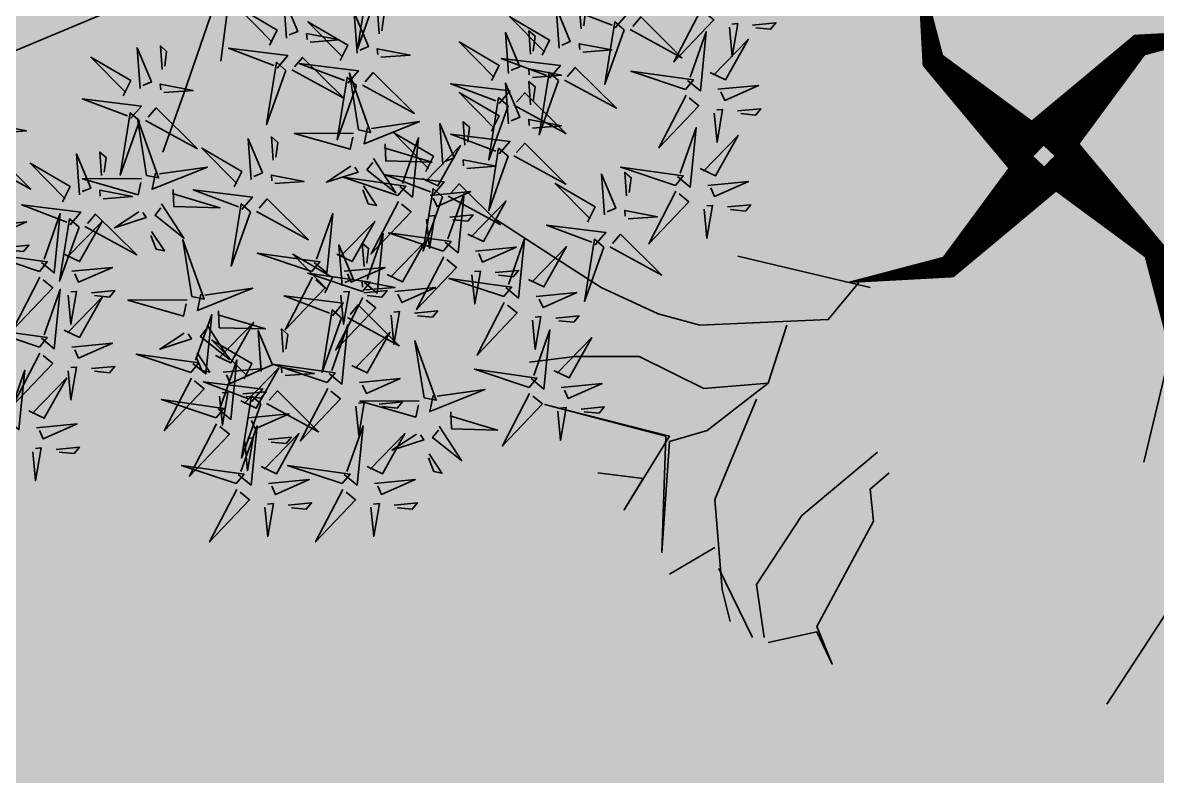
# Model space of a CAD drawing. Header units: millimetres. Extents: x -10000 to 124200, y -12045 to 23620.
# Drawn here: x 111536 to 112062, y 6948 to 7297 of the extents above; entities that cross this region are included whole.
import ezdxf

# ---------------------------------------------------------------- set-up
doc = ezdxf.new("R2010")
doc.units = ezdxf.units.MM
doc.header["$LTSCALE"] = 150
doc.layers.add('ad-Landscape', color=7, linetype='Continuous', lineweight=35, true_color=0x007f00)
doc.layers.add('ad-Landscape 2', color=7, linetype='Continuous', lineweight=35, true_color=0x264c00)
doc.layers.add('ad-Verandah', color=7, linetype='Continuous', true_color=0xa57c52)

# ---------------------------------------------------------------- blocks, each defined once
blk = doc.blocks.new('bamboo')
at = {"layer": 'ad-Landscape'}
for points in [[(352.8, -669.4), (311.6, -690.1), (248.5, -582.4), (344.3, -676.7)], [(489.3, -669.4), (448.2, -690.1), (385.1, -582.4), (480.9, -676.7)], [(527.1, -597.7), (464.1, -593), (478.7, -609.9), (518.7, -605)], [(590.2, -602.4), (584.1, -681.2), (567.1, -592.8), (582.9, -593.9)], [(420.7, -714.1), (567.3, -661.7), (398.9, -688.7), (420.7, -714.1)], [(557.2, -714.1), (703.8, -661.7), (535.4, -688.7), (557.2, -714.1)], [(346.4, -826.2), (312.4, -855.4), (293, -695.5), (339.1, -817.8)], [(284.5, -805.8), (243.4, -826.4), (180.3, -718.7), (276.1, -813.1)], [(333.5, -715.5), (223.2, -707.2), (315.3, -745.8), (325, -722.8)], [(470, -715.5), (359.7, -707.2), (451.8, -745.8), (461.5, -722.8)], [(419.5, -729.9), (495.9, -870.2), (385.6, -759), (411, -737.1)], [(556, -729.9), (632.4, -870.2), (522.1, -759), (547.5, -737.1)], [(281.4, -774.9), (218.4, -770.2), (232.9, -787.1), (272.9, -782.2)], [(344.4, -779.7), (338.4, -858.4), (321.4, -770), (337.1, -771.2)], [(417.9, -774.9), (354.9, -770.2), (369.5, -787.1), (409.4, -782.2)], [(480.9, -779.7), (474.9, -858.4), (457.9, -770), (473.7, -771.2)], [(352.4, -850.5), (499, -798.1), (330.6, -825.1), (352.4, -850.5)], [(265.2, -851.8), (154.9, -843.6), (247, -882.2), (256.7, -859.1)], [(209.8, -1003.5), (175.9, -1032.7), (156.4, -872.8), (202.6, -995)], [(351.2, -866.2), (427.7, -1006.6), (317.3, -895.4), (342.8, -873.5)], [(213.1, -911.3), (150.1, -906.6), (164.7, -923.5), (204.7, -918.6)], [(276.1, -916), (270.1, -994.8), (253.1, -906.4), (268.9, -907.6)], [(215.9, -1027.7), (362.5, -975.4), (194.1, -1002.3), (215.9, -1027.7)], [(715.7, -974.6), (605.5, -966.3), (697.6, -1004.9), (707.3, -981.8)], [(636.2, -1166.1), (586.8, -1018.5), (610.3, -1187.4), (636.2, -1166.1)], [(663.7, -1034), (600.7, -1029.3), (615.2, -1046.2), (655.2, -1041.3)], [(214.7, -1043.5), (291.1, -1183.9), (180.8, -1072.6), (206.2, -1050.8)], [(376.8, -1193.4), (327.4, -1045.8), (350.9, -1214.7), (376.8, -1193.4)], [(392.5, -1194.9), (534.4, -1121.4), (420.9, -1229.4), (399.6, -1203.5)], [(160.4, -1235.8), (302.3, -1162.3), (188.8, -1270.3), (167.5, -1244.4)], [(611.8, -1171.7), (640.3, -1206.2), (480.1, -1222.4), (603.2, -1178.8)], [(352.4, -1199), (380.9, -1233.5), (220.7, -1249.7), (343.8, -1206.1)], [(590.1, -1233.1), (609.9, -1274.7), (501, -1335.5), (597.2, -1241.7)], [(635.8, -1253.4), (625.3, -1363.4), (665.7, -1272.1), (642.9, -1262)], [(330.7, -1260.4), (350.5, -1301.9), (241.6, -1362.8), (337.8, -1269)], [(376.4, -1280.6), (365.9, -1390.7), (406.3, -1299.4), (383.5, -1289.3)], [(440.8, -1271), (519.4, -1278.6), (430.7, -1293.8), (432.2, -1278.1)], [(208.7, -1311.9), (287.3, -1319.5), (198.6, -1334.7), (200.1, -1319)], [(694.2, -1306.6), (688.2, -1369.5), (705.4, -1355.3), (701.3, -1315.3)], [(434.8, -1333.9), (428.8, -1396.8), (446, -1382.6), (441.9, -1342.5)], [(202.7, -1374.8), (196.7, -1437.7), (213.9, -1423.5), (209.8, -1383.4)]]:
    blk.add_lwpolyline(points, dxfattribs=at)
at = {"layer": 'ad-Landscape 2'}
for p, q in [((43.5, 73), (278.2, 631.2)), ((390, 162.3), (546.4, 218.1)), ((32.3, 39.5), (390, 162.3)), ((43.5, 28.4), (300.5, 61.9))]:
    blk.add_line(p, q, dxfattribs=at)
for points in [[(569.7, 715.5), (646.1, 575.2), (535.8, 686.4), (561.2, 708.3)], [(494.6, 665.7), (488.6, 587), (471.6, 675.4), (487.3, 674.2)], [(745, 696.6), (734.5, 586.5), (774.9, 677.8), (752.1, 687.9)], [(868.3, 552), (818.9, 699.6), (842.4, 530.7), (868.3, 552)], [(1073.1, 552), (1023.7, 699.6), (1047.2, 530.7), (1073.1, 552)], [(803.4, 643.3), (797.4, 580.4), (814.6, 594.6), (810.5, 634.7)], [(884, 550.5), (1025.9, 624), (912.4, 516), (891.1, 541.8)], [(1088.8, 550.5), (1230.7, 624), (1117.2, 516), (1095.9, 541.8)], [(1267.2, 641.9), (1295.6, 607.4), (1135.4, 591.1), (1258.6, 634.8)], [(742.3, 469.2), (708.4, 440), (688.9, 599.9), (735, 477.6)], [(680.5, 489.6), (639.3, 469), (576.2, 576.7), (672, 482.3)], [(1245.4, 580.5), (1265.3, 538.9), (1156.3, 478), (1252.6, 571.9)], [(1291.1, 560.2), (1280.6, 450.1), (1321.1, 541.4), (1298.2, 551.6)], [(1355.5, 569.8), (1434.1, 562.2), (1345.4, 547), (1346.9, 562.7)], [(843.9, 546.4), (872.4, 511.9), (712.1, 495.7), (835.3, 539.3)], [(1048.7, 546.4), (1077.2, 511.9), (916.9, 495.7), (1040.1, 539.3)], [(748.4, 444.9), (894.9, 497.3), (726.5, 470.3), (748.4, 444.9)], [(1349.5, 506.9), (1343.5, 444), (1360.7, 458.2), (1356.6, 498.3)], [(822.2, 485), (842, 443.4), (733.1, 382.6), (829.3, 476.4)], [(867.9, 464.7), (857.4, 354.7), (897.8, 446), (875, 456.1)], [(932.3, 474.4), (1010.9, 466.8), (922.2, 451.6), (923.7, 467.3)], [(1027, 485), (1046.8, 443.4), (937.9, 382.6), (1034.1, 476.4)], [(1072.7, 464.7), (1062.1, 354.7), (1102.6, 446), (1079.8, 456.1)], [(1137.1, 474.4), (1215.7, 466.8), (1126.9, 451.6), (1128.4, 467.3)], [(455.6, 305.5), (421.7, 276.4), (402.2, 436.3), (448.3, 314)], [(661.1, 443.6), (550.9, 451.8), (643, 413.2), (652.6, 436.3)], [(617.5, 275.9), (618.2, 435.7), (661.3, 285.1), (628.5, 278.2)], [(747.2, 429.2), (823.6, 288.8), (713.3, 400), (738.7, 421.9)], [(393.8, 326), (352.6, 305.3), (289.5, 413), (385.3, 318.7)], [(926.3, 411.5), (920.3, 348.6), (937.5, 362.8), (933.4, 402.9)], [(1131.1, 411.5), (1125, 348.6), (1142.3, 362.8), (1138.2, 402.9)], [(609.1, 384.1), (546.1, 388.8), (560.6, 371.9), (600.6, 376.8)], [(672.1, 379.4), (666.1, 300.6), (649, 389), (664.8, 387.8)], [(707.3, 283.4), (750.5, 349.5), (722.8, 263.8), (709.6, 272.4)], [(461.7, 281.3), (608.2, 333.7), (439.8, 306.7), (461.7, 281.3)], [(945.2, 153.2), (945.8, 313), (988.9, 162.4), (956.1, 155.5)], [(374.4, 279.9), (264.1, 288.2), (356.3, 249.6), (365.9, 272.6)], [(608.9, 262.7), (455.2, 287.4), (615.8, 229.9), (608.9, 262.7)], [(1141.3, 142.9), (1092, 290.5), (1115.5, 121.6), (1141.3, 142.9)], [(460.4, 265.6), (536.9, 125.2), (426.5, 236.4), (452, 258.3)], [(602.5, 238.5), (646.3, 247.7), (586.3, 98.2), (604.8, 227.6)], [(760.2, 248.9), (813.2, 214.4), (808.6, 236.2), (771.2, 251.2)], [(322.4, 220.5), (259.3, 225.2), (273.9, 208.3), (313.9, 213.2)], [(385.4, 215.7), (379.4, 137), (362.3, 225.4), (378.1, 224.2)], [(686, 221.8), (778.6, 161.5), (716.5, 239.7), (696.9, 224.1)], [(1035, 160.6), (1078.2, 226.8), (1050.5, 141.1), (1037.3, 149.7)], [(1157.1, 141.4), (1299, 214.9), (1185.5, 106.9), (1164.2, 132.8)], [(1264.2, 74.7), (1214.8, 222.3), (1238.4, 53.4), (1264.2, 74.7)], [(646.8, 190.8), (692.9, 189.1), (696.3, 64.3), (657.8, 193.1)], [(936.5, 139.9), (782.9, 164.7), (943.4, 107.2), (936.5, 139.9)], [(1441.7, 20.2), (1392.3, 167.8), (1415.9, -1.1), (1441.7, 20.2)], [(701.3, 5.5), (667.4, -23.6), (647.9, 136.3), (694, 14)], [(930.2, 115.8), (973.9, 125), (914, -24.5), (932.5, 104.9)], [(1117, 137.3), (1145.4, 102.8), (985.2, 86.6), (1108.4, 130.2)], [(1087.9, 126.1), (1140.9, 91.6), (1136.3, 113.5), (1098.9, 128.4)], [(1279.9, 73.2), (1421.8, 146.8), (1308.4, 38.7), (1287, 64.6)], [(639.5, 26), (598.3, 5.3), (535.3, 113), (631, 18.7)], [(1013.6, 99.1), (1106.3, 38.8), (1044.2, 116.9), (1024.6, 101.4)], [(1220.1, -21.7), (1186.2, -50.9), (1166.7, 109), (1212.8, -13.3)], [(1457.4, 18.7), (1599.3, 92.2), (1485.9, -15.8), (1464.5, 10)], [(974.5, 68.1), (1020.5, 66.3), (1023.9, -58.4), (985.4, 70.4)], [(1095.3, 76), (1115.1, 34.4), (1006.1, -26.5), (1102.4, 67.3)], [(1158.3, -1.3), (1117.1, -21.9), (1054.1, 85.8), (1149.8, -8.5)], [(1239.9, 69.2), (1268.3, 34.7), (1108.1, 18.4), (1231.3, 62.1)], [(1205.3, 65.3), (1283.9, 57.7), (1195.2, 42.5), (1196.7, 58.2)], [(319, -89.9), (285.1, -119.1), (265.6, 40.8), (311.8, -81.4)], [(707.4, -18.7), (854, 33.7), (685.6, 6.7), (707.4, -18.7)], [(1140.9, 55.7), (1130.4, -54.4), (1170.9, 36.9), (1148, 47)], [(257.2, -69.4), (216.1, -90.1), (153, 17.6), (248.8, -76.7)], [(1218.1, 7.8), (1238, -33.8), (1129, -94.7), (1225.2, -0.8)], [(1199.3, 2.4), (1193.3, -60.5), (1210.5, -46.3), (1206.4, -6.2)], [(1226.2, -46), (1372.8, 6.4), (1204.4, -20.6), (1226.2, -46)], [(1417.4, 14.6), (1445.8, -19.9), (1285.6, -36.1), (1408.7, 7.5)], [(620.2, -20.1), (509.9, -11.8), (602, -50.4), (611.7, -27.3)], [(1263.8, -12.5), (1253.3, -122.6), (1293.7, -31.3), (1270.9, -21.1)], [(1328.2, -2.9), (1406.8, -10.5), (1318.1, -25.7), (1319.6, -10)], [(706.2, -34.4), (782.6, -174.8), (672.3, -63.6), (697.7, -41.7)], [(868.3, -184.3), (818.9, -36.7), (842.4, -205.6), (868.3, -184.3)], [(1139, -47.3), (1028.7, -39.1), (1120.8, -77.6), (1130.5, -54.6)], [(1395.6, -46.8), (1415.5, -88.4), (1306.5, -149.2), (1402.7, -55.4)], [(1505.7, -57.4), (1584.3, -65), (1495.6, -80.2), (1497.1, -64.5)], [(325.1, -114.1), (471.7, -61.8), (303.3, -88.7), (325.1, -114.1)], [(568.1, -79.5), (505.1, -74.8), (519.6, -91.7), (559.6, -86.8)], [(631.1, -84.2), (625.1, -163), (608.1, -74.6), (623.8, -75.8)], [(1168.6, -225.3), (1119.3, -77.6), (1142.8, -246.6), (1168.6, -225.3)], [(1225, -61.7), (1301.4, -202.1), (1191.1, -90.8), (1216.5, -69)], [(1322.2, -65.8), (1316.2, -128.7), (1333.4, -114.5), (1329.3, -74.4)], [(1441.3, -67.1), (1430.8, -177.1), (1471.2, -85.8), (1448.4, -75.7)], [(237.9, -115.5), (127.6, -107.2), (219.7, -145.8), (229.4, -122.8)], [(884, -185.9), (1025.9, -112.3), (912.4, -220.4), (891.1, -194.5)], [(988, -239.9), (954.1, -269), (934.6, -109.2), (980.8, -231.4)], [(1086.9, -106.8), (1023.9, -102.1), (1038.4, -119), (1078.4, -114.1)], [(1149.9, -111.5), (1143.9, -190.3), (1126.9, -101.9), (1142.6, -103)], [(1441.7, -266.2), (1392.3, -118.6), (1415.9, -287.5), (1441.7, -266.2)], [(1499.7, -120.3), (1493.7, -183.2), (1510.9, -169), (1506.8, -128.9)], [(323.9, -129.9), (400.4, -270.3), (290, -159), (315.4, -137.2)], [(360, -280.8), (326.1, -310), (306.6, -150.1), (352.7, -272.3)], [(494.6, -296.8), (495.3, -137), (538.4, -287.6), (505.6, -294.5)], [(926.2, -219.4), (885, -240.1), (822, -132.4), (917.7, -226.7)], [(1184.4, -226.8), (1326.3, -153.2), (1212.8, -261.3), (1191.5, -235.4)], [(298.2, -260.3), (257, -281), (193.9, -173.3), (289.7, -267.6)], [(248.8, -179.7), (242.8, -258.4), (225.8, -170), (241.6, -171.2)], [(922.9, -320.7), (873.5, -173.1), (897.1, -342), (922.9, -320.7)], [(843.9, -189.9), (872.4, -224.4), (712.1, -240.6), (835.3, -197)], [(994.1, -264.1), (1140.7, -211.8), (972.3, -238.7), (994.1, -264.1)], [(1457.4, -267.7), (1599.3, -194.1), (1485.9, -302.2), (1464.5, -276.3)], [(584.4, -289.3), (627.6, -223.2), (600, -308.9), (586.7, -300.3)], [(1144.3, -230.8), (1172.7, -265.3), (1012.5, -281.6), (1135.7, -237.9)], [(366.1, -305), (512.7, -252.7), (344.3, -279.6), (366.1, -305)], [(663.5, -416.2), (614.1, -268.5), (637.6, -437.5), (663.5, -416.2)], [(822.2, -251.3), (842, -292.9), (733.1, -353.8), (829.3, -259.9)], [(906.9, -265.5), (796.6, -257.2), (888.7, -295.8), (898.4, -272.8)], [(867.9, -271.6), (857.4, -381.7), (897.8, -290.4), (875, -280.2)], [(932.3, -262), (1010.9, -269.6), (922.2, -284.8), (923.7, -269.1)], [(938.6, -322.2), (1080.5, -248.7), (967.1, -356.7), (945.7, -330.8)], [(1417.4, -271.7), (1445.8, -306.2), (1285.6, -322.5), (1408.7, -278.8)], [(278.8, -306.4), (168.6, -298.1), (260.7, -336.7), (270.4, -313.7)], [(486, -310), (332.3, -285.3), (492.9, -342.8), (486, -310)], [(992.9, -279.9), (1069.3, -420.3), (959, -309), (984.4, -287.2)], [(1122.6, -292.2), (1142.4, -333.8), (1033.4, -394.7), (1129.7, -300.8)], [(1232.6, -302.9), (1311.2, -310.5), (1222.5, -325.7), (1224, -310)], [(120.3, -359.6), (266.9, -307.2), (98.5, -334.2), (120.3, -359.6)], [(364.9, -320.8), (441.3, -461.2), (331, -349.9), (356.4, -328.1)], [(479.7, -334.2), (523.4, -325), (463.5, -474.5), (482, -345.1)], [(563.1, -350.9), (655.8, -411.2), (593.6, -333), (574, -348.6)], [(637.4, -323.8), (690.3, -358.3), (685.7, -336.5), (648.3, -321.5)], [(898.6, -326.3), (927, -360.8), (766.8, -377), (889.9, -333.4)], [(854.8, -325), (791.8, -320.2), (806.4, -337.2), (846.3, -332.2)], [(917.8, -329.7), (911.8, -408.4), (894.8, -320), (910.5, -321.2)], [(926.3, -324.9), (920.3, -387.8), (937.5, -373.5), (933.4, -333.5)], [(1168.2, -312.5), (1157.7, -422.6), (1198.2, -331.3), (1175.3, -321.1)], [(1218.2, -474.1), (1218.9, -314.2), (1262, -464.9), (1229.2, -471.8)], [(1395.6, -333.1), (1415.5, -374.7), (1306.5, -435.6), (1402.7, -341.7)], [(226.8, -365.9), (163.8, -361.1), (178.3, -378.1), (218.3, -373.2)], [(289.8, -370.6), (283.8, -449.3), (266.8, -360.9), (282.5, -362.1)], [(679.2, -417.7), (821.1, -344.1), (707.7, -452.2), (686.3, -426.3)], [(1226.6, -365.8), (1220.6, -428.7), (1237.8, -414.5), (1233.7, -374.4)], [(1441.3, -353.4), (1430.8, -463.5), (1471.2, -372.2), (1448.4, -362)], [(1505.7, -343.8), (1584.3, -351.4), (1495.6, -366.6), (1497.1, -350.9)], [(524, -381.9), (570, -383.6), (573.4, -508.4), (534.9, -379.6)], [(660.4, -512.6), (626.5, -541.8), (607, -381.9), (653.1, -504.2)], [(813.7, -538.9), (764.3, -391.3), (787.8, -560.2), (813.7, -538.9)], [(876.8, -387.7), (896.6, -429.3), (787.7, -490.1), (883.9, -396.3)], [(986.9, -398.3), (1065.5, -405.9), (976.8, -421.1), (978.3, -405.4)], [(598.6, -492.1), (557.4, -512.8), (494.3, -405.1), (590.1, -499.4)], [(639.2, -421.7), (667.6, -456.2), (507.4, -472.5), (630.5, -428.8)], [(922.5, -407.9), (912, -518), (952.4, -426.7), (929.6, -416.6)], [(1308, -466.6), (1351.2, -400.5), (1323.6, -486.2), (1310.3, -477.5)], [(1499.7, -406.7), (1493.7, -469.6), (1510.9, -455.4), (1506.8, -415.3)], [(617.4, -483.1), (637.2, -524.7), (528.3, -585.6), (624.5, -491.7)], [(666.4, -536.8), (813, -484.5), (644.6, -511.4), (666.4, -536.8)], [(829.4, -540.4), (971.3, -466.8), (857.8, -574.9), (836.5, -549)], [(980.9, -461.2), (974.9, -524.1), (992.1, -509.9), (988, -469.8)], [(1209.6, -487.3), (1055.9, -462.6), (1216.5, -520.1), (1209.6, -487.3)], [(663.1, -503.4), (652.6, -613.5), (693, -522.2), (670.2, -512)], [(727.5, -493.8), (806.1, -501.4), (717.4, -516.6), (718.9, -500.9)], [(1203.3, -511.5), (1247, -502.3), (1187.1, -651.7), (1205.5, -522.4)], [(1286.7, -528.1), (1379.3, -588.5), (1317.2, -510.3), (1297.6, -525.8)], [(1361, -501.1), (1413.9, -535.6), (1409.3, -513.8), (1371.9, -498.8)], [(579.2, -538.2), (468.9, -529.9), (561.1, -568.5), (570.7, -545.5)], [(789.3, -544.5), (817.8, -578.9), (657.5, -595.2), (780.7, -551.6)], [(414.6, -689.9), (380.7, -719), (361.2, -559.2), (407.3, -681.4)], [(551.1, -689.9), (517.2, -719), (497.7, -559.2), (543.9, -681.4)], [(665.2, -552.6), (741.7, -693), (631.3, -581.7), (656.8, -559.9)], [(721.5, -556.7), (715.5, -619.6), (732.7, -605.4), (728.6, -565.3)], [(936.5, -702.5), (887.2, -554.9), (910.7, -723.8), (936.5, -702.5)], [(1247.5, -559.2), (1293.6, -560.9), (1297, -685.7), (1258.5, -556.9)], [(767.6, -605.8), (787.4, -647.4), (678.5, -708.3), (774.7, -614.5)], [(813.3, -626.1), (802.7, -736.2), (843.2, -644.9), (820.4, -634.7)], [(877.7, -616.5), (956.3, -624.1), (867.5, -639.3), (869, -623.6)], [(952.3, -704), (1094.2, -630.5), (980.7, -738.5), (959.4, -712.7)], [(1182.3, -770.7), (1132.9, -623.1), (1156.5, -792), (1182.3, -770.7)], [(871.6, -679.4), (865.6, -742.3), (882.9, -728.1), (878.8, -688)], [(1198, -772.2), (1339.9, -698.7), (1226.5, -806.7), (1205.1, -780.8)], [(912.2, -708.1), (940.6, -742.6), (780.4, -758.8), (903.6, -715.2)], [(890.5, -769.5), (910.3, -811.1), (801.3, -871.9), (897.6, -778.1)], [(936.1, -789.8), (925.6, -899.8), (966.1, -808.5), (943.2, -798.4)], [(1000.5, -780.1), (1079.1, -787.7), (990.4, -802.9), (991.9, -787.2)], [(1158, -776.3), (1186.4, -810.8), (1026.2, -827), (1149.3, -783.4)], [(796.9, -949), (763, -978.1), (743.5, -818.2), (789.6, -940.5)], [(735.1, -928.5), (693.9, -949.2), (630.8, -841.5), (726.6, -935.8)], [(994.5, -843), (988.5, -905.9), (1005.7, -891.7), (1001.6, -851.6)], [(1136.2, -837.6), (1156, -879.2), (1047.1, -940.1), (1143.3, -846.3)], [(1181.9, -857.9), (1171.4, -968), (1211.8, -876.7), (1189, -866.6)], [(1246.3, -848.3), (1324.9, -855.9), (1236.2, -871.1), (1237.7, -855.4)], [(1240.3, -911.2), (1234.3, -974.1), (1251.5, -959.9), (1247.4, -919.8)], [(803, -973.2), (949.5, -920.8), (781.1, -947.8), (803, -973.2)], [(801.8, -988.9), (878.2, -1129.3), (767.9, -1018.1), (793.3, -996.2)], [(726.7, -1038.7), (720.7, -1117.5), (703.7, -1029.1), (719.4, -1030.3)], [(651.9, -1167.6), (793.8, -1094.1), (680.3, -1202.1), (659, -1176.3)], [(700.2, -1243.7), (778.8, -1251.3), (690.1, -1266.6), (691.6, -1250.8)]]:
    blk.add_lwpolyline(points, dxfattribs=at)
blk = doc.blocks.new('A$C06C421F0')
at = {"layer": 'ad-Landscape'}
for points in [[(359.91, 366.46, 35.98, 14.39, 0), (421.22, 431.54, 14.39, 0.72, 0), (487.37, 441.94, 0, 0, 0), (448, 441.94, 0, 0, 0), (472.53, 524.19, 0, 0, 0), (467.69, 541.37, 0, 0, 0), (379.6, 599.67, 0, 0, 0), (404.12, 579.33, 0, 0, 0), (359.91, 575.71, 0, 0, 0), (404.12, 579.33, 0, 0, 0), (467.69, 541.37, 0, 0, 0), (433.48, 648.03, 0, 0, 0), (482.53, 692.32, 0, 0, 0), (430.9, 648.03, 0, 0, 0), (418.64, 692.32, 0, 0, 0), (426.06, 713.11, 0, 0, 0), (413.8, 692.32, 0, 0, 0), (372.17, 716.27, 0, 0, 0), (413.8, 692.32, 0, 0, 0), (323.13, 719.89, 0, 0, 0)], [(353.42, 359.91, 35.98, 14.39, 0), (288.34, 421.22, 14.39, 0.72, 0), (277.95, 487.37, 0, 0, 0), (277.95, 448, 0, 0, 0), (195.69, 472.53, 0, 0, 0), (178.52, 467.69, 0, 0, 0), (120.22, 379.6, 0, 0, 0), (140.56, 404.12, 0, 0, 0), (144.17, 359.91, 0, 0, 0), (140.56, 404.12, 0, 0, 0), (178.52, 467.69, 0, 0, 0), (71.86, 433.48, 0, 0, 0), (27.57, 482.53, 0, 0, 0), (71.86, 430.9, 0, 0, 0), (27.57, 418.64, 0, 0, 0), (6.78, 426.06, 0, 0, 0), (27.57, 413.8, 0, 0, 0), (3.62, 372.17, 0, 0, 0), (27.57, 413.8, 0, 0, 0), (0, 323.13, 0, 0, 0)], [(366.46, 359.97, 35.98, 14.39, 0), (431.54, 298.66, 14.39, 0.72, 0), (441.94, 232.52, 0, 0, 0), (441.94, 271.88, 0, 0, 0), (524.19, 247.36, 0, 0, 0), (541.37, 252.2, 0, 0, 0), (599.67, 340.29, 0, 0, 0), (579.33, 315.77, 0, 0, 0), (575.71, 359.97, 0, 0, 0), (579.33, 315.77, 0, 0, 0), (541.37, 252.2, 0, 0, 0), (648.03, 286.4, 0, 0, 0), (692.32, 237.36, 0, 0, 0), (648.03, 288.98, 0, 0, 0), (692.32, 301.25, 0, 0, 0), (713.11, 293.82, 0, 0, 0), (692.32, 306.09, 0, 0, 0), (716.27, 347.71, 0, 0, 0), (692.32, 306.09, 0, 0, 0), (719.89, 396.76, 0, 0, 0)], [(359.97, 353.42, 35.98, 14.39, 0), (298.66, 288.34, 14.39, 0.72, 0), (232.52, 277.95, 0, 0, 0), (271.88, 277.95, 0, 0, 0), (247.36, 195.69, 0, 0, 0), (252.2, 178.52, 0, 0, 0), (340.29, 120.22, 0, 0, 0), (315.77, 140.56, 0, 0, 0), (359.97, 144.17, 0, 0, 0), (315.77, 140.56, 0, 0, 0), (252.2, 178.52, 0, 0, 0), (286.4, 71.86, 0, 0, 0), (237.36, 27.57, 0, 0, 0), (288.98, 71.86, 0, 0, 0), (301.25, 27.57, 0, 0, 0), (293.82, 6.78, 0, 0, 0), (306.09, 27.57, 0, 0, 0), (347.71, 3.62, 0, 0, 0), (306.09, 27.57, 0, 0, 0), (396.76, 0, 0, 0, 0)]]:
    blk.add_lwpolyline(points, format="xyseb", dxfattribs=at)
for points in [[(479.95, 441.94), (499.63, 465.89), (582.88, 469.51), (609.99, 462.28), (646.77, 445.1), (678.39, 424.76), (715.18, 400.81)], [(472.53, 445.1), (558.36, 424.76)], [(565.32, 259.62), (575.71, 247.36), (596.5, 249.62), (664.75, 212.83), (689.15, 222.84), (668.36, 212.83), (675.14, 181.21)], [(551.76, 252.2), (592.89, 203.15), (637.63, 173.79), (671.98, 178.63)], [(445.1, 247.36), (424.76, 161.53)], [(441.94, 239.94), (465.89, 220.25), (469.51, 137), (462.28, 109.9), (445.1, 73.12), (424.76, 41.49), (400.81, 4.71)], [(469.51, 193.47), (507.02, 181.21), (510.63, 139.59), (489.84, 97.64), (489.84, 56.01), (493.46, 26.65)], [(507.02, 181.21), (537.75, 141.84), (544.98, 117.32), (616.84, 112.48), (541.37, 115.06), (521.03, 36.65), (541.37, 117.32), (589.27, 87.96), (568.93, 100.22), (565.32, 70.86)], [(517.41, 173.79), (582.49, 146.68), (640.79, 151.52), (661.58, 156.69)], [(627.24, 149.27), (671.98, 171.21)], [(613.68, 146.68), (630.85, 117.32)]]:
    blk.add_lwpolyline(points, dxfattribs=at)
blk = doc.blocks.new('zw$FE9C')
at = {"transparency": 33554559}
h = blk.add_hatch(color=256, dxfattribs=at)
h.dxf.hatch_style = 1
h.set_gradient(color1=(153, 204, 0), color2=(63, 127, 0), tint=1, name='INVSPHERICAL')
h.paths.add_polyline_path([(8460, 4510), (12805, 4510), (12805, 7945), (8460, 7945)])
h = blk.add_hatch(dxfattribs=at)
h.set_pattern_fill('GRASS', color=74)
h.set_pattern_definition([(90, (-1087975.541, 674585.024), (-17.96051224, 17.96051224), [4.7625, -31.1585245]), (45, (-1087975.54, 674585.024), (-17.96051224, 17.96051224), [4.7625, -20.6375]), (135, (-1087975.54, 674585.024), (-17.96051224, -17.96051224), [4.7625, -20.6375])])
h.paths.add_polyline_path([(8460, 4510), (12805, 4510), (12805, 7945), (8460, 7945)])
at = {"layer": 'ad-Landscape', "linetype": 'Continuous', "xscale": -0.1713600815364865, "yscale": 0.1713600815364865, "zscale": 0.171360081536486, "rotation": 89.99999999999994}
blk.add_blockref('bamboo', (10988.65, 7330.63), dxfattribs=at)
at = {"layer": 'ad-Landscape', "xscale": 0.7144563243118911, "yscale": 0.7144563243118911, "zscale": 0.7144563243118911, "rotation": 270}
blk.add_blockref('A$C06C421F0', (11101.91, 7492.4), dxfattribs=at)
blk = doc.blocks.new('1215_East Villa')
at = {"layer": 'ad-Verandah'}
blk.add_blockref('zw$FE9C', (0, 0), dxfattribs=at)

msp = doc.modelspace()

# ---------------------------------------------------------------- block references
msp.add_blockref('1215_East Villa', (100650, 0))

doc.saveas('drawing.dxf')
